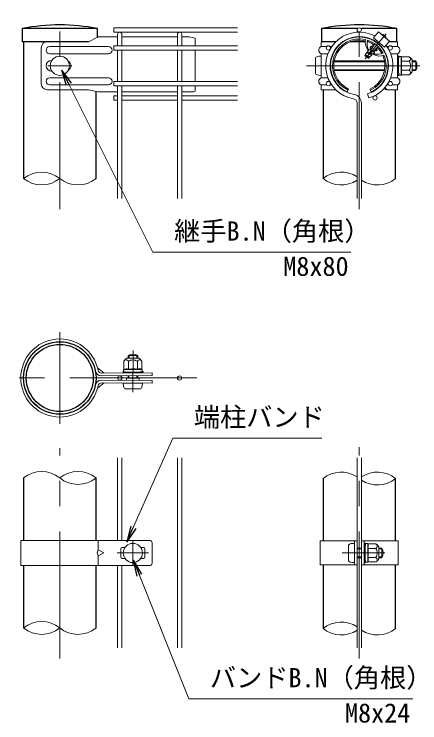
# Model space of a CAD drawing. Units: millimetres, scale not verified. Extents: x -4200 to 4200, y -2970 to 2970.
# Drawn here: x 975 to 1991, y -496 to 1276 of the extents above; entities that cross this region are included whole.
import ezdxf
from ezdxf.enums import TextEntityAlignment as Align

# ---------------------------------------------------------------- set-up
doc = ezdxf.new("R2010")
doc.units = ezdxf.units.MM
doc.header["$LTSCALE"] = 10
doc.linetypes.add('USER1', pattern=[50.8, 31.75, -6.35, 6.35, -6.35])
for name, color, linetype, lineweight in [('0-3_D-STR1', 1, 'Continuous', 25), ('0-4_D-BMK', 2, 'USER1', 13), ('0-5_D-STR-DIM', 7, 'Continuous', 13), ('0-8_D-STR2', 7, 'Continuous', 13), ('0-9_D-STR3', 3, 'Continuous', 13), ('0-A_D-STR-TXT', 7, 'Continuous', 13)]:
    doc.layers.add(name, color=color, linetype=linetype, lineweight=lineweight)
doc.layers.add('0-6_0', color=7, linetype='Continuous')
doc.styles.add('ＭＳ ゴシック', font='')
doc.styles.get('ＭＳ ゴシック').set_extended_font_data('MS Gothic')

# ---------------------------------------------------------------- blocks, each defined once
blk = doc.blocks.new('_Open')
at = {"layer": '0-6_0'}
blk.add_line((-10, 1.667), (0, 0), dxfattribs=at)
blk.add_lwpolyline([(-10, -1.667), (0, 0), (-10, 0)], dxfattribs=at)

msp = doc.modelspace()

# ---------------------------------------------------------------- linework, layer by layer
at = {"layer": '0-3_D-STR1'}
for p, q in [((1183.67, 1240.36), (994.97, 1240.36)), ((994.97, 1240.36), (994.97, 1207.36)), ((1183.67, 1218.37), (1183.67, 1240.36)), ((1835.3, 1240.36), (1744.97, 1240.36)), ((1744.97, 1240.36), (1744.97, 1207.36)), ((1933.67, 1240.36), (1843.35, 1240.36)), ((1933.67, 1207.36), (1933.67, 1240.36)), ((1161.27, 1207.36), (994.97, 1207.36)), ((998.57, 1207.36), (998.57, 865.36)), ((1780.53, 1207.36), (1744.97, 1207.36)), ((1799.52, 1207.36), (1797.39, 1207.36)), ((1854.19, 1207.36), (1816.48, 1207.36)), ((1862.16, 1207.36), (1859.3, 1207.36)), ((1933.67, 1207.36), (1913.16, 1207.36)), ((1180.07, 865.36), (1180.07, 1083.21)), ((1748.57, 1087.36), (1748.57, 865.36)), ((1930.07, 865.36), (1930.07, 1087.45)), ((998.57, 116.49), (998.57, -39.51)), ((1180.07, -39.51), (1180.07, 116.49)), ((1748.57, 114.99), (1748.57, -41.01)), ((1930.07, -41.01), (1930.07, 114.99)), ((998.57, -102.51), (998.57, -258.51)), ((1180.07, -258.51), (1180.07, -102.51)), ((1748.57, -101.01), (1748.57, -260.01)), ((1930.07, -260.01), (1930.07, -101.01))]:
    msp.add_line(p, q, dxfattribs=at)
for radius in [90.75, 83.85]:
    msp.add_circle((1089.32, 366.49), radius, dxfattribs=at)
for centre, radius, start, end in [((1089.32, 756.68), 492.8, 78.96219, 101.03781), ((1839.32, 762.07), 487.51, 78.84081, 101.15919)]:
    msp.add_arc(centre, radius, start, end, dxfattribs=at)
at = {"layer": '0-4_D-BMK'}
for p, q in [((1089.32, 788.68), (1089.32, 1276.36)), ((1839.32, 788.68), (1839.32, 1276.36)), ((1906.54, 1227.48), (1854.13, 1165.01)), ((1059.32, 1147.36), (1119.32, 1147.36)), ((1990.96, 1147.36), (1706.84, 1147.36)), ((1089.32, 480.79), (1089.32, 252.19)), ((1272.17, 330.73), (1272.68, 435.2)), ((1432.22, 366.49), (975.02, 366.49)), ((1089.32, -335.19), (1089.32, 191.31)), ((1839.32, -335.19), (1839.32, 193.17)), ((1272.32, -41.01), (1272.32, -101.01)), ((1233.32, -71.01), (1311.32, -71.01)), ((1796.06, -71.01), (1903.28, -71.01))]:
    msp.add_line(p, q, dxfattribs=at)
at = {"layer": '0-5_D-STR-DIM'}
for centre, start, end in [((1043.94, 809.38), 50.97549, 129.02451), ((1793.95, 809.38), 56.30864, 129.02451), ((1043.94, 921.35), 230.97549, 309.02451), ((1134.69, 921.35), 230.97549, 309.02451), ((1793.95, 921.35), 230.97549, 303.69136), ((1884.7, 921.35), 236.30864, 309.02451), ((1043.94, 60.51), 50.97549, 129.02451), ((1134.69, 60.51), 50.97549, 129.02451), ((1793.95, 59.01), 56.30864, 129.02451), ((1884.7, 59.01), 50.97549, 123.69136), ((1134.69, 172.47), 230.97549, 309.02451), ((1884.7, 170.97), 236.30864, 309.02451), ((1043.94, -314.49), 50.97549, 129.02451), ((1793.95, -315.99), 56.30864, 129.02451), ((1043.94, -202.53), 230.97549, 309.02451), ((1134.69, -202.53), 230.97549, 309.02451), ((1793.95, -204.03), 230.97549, 303.69136), ((1884.7, -204.03), 236.30864, 309.02451)]:
    msp.add_arc(centre, 72.06, start, end, dxfattribs=at)
at = {"layer": '0-8_D-STR2'}
for p, q in [((1533.92, 1242.16), (1224.32, 1242.16)), ((1224.32, 1242.16), (1224.32, 1231.36)), ((1533.92, 1231.36), (1224.32, 1231.36)), ((1233.92, 1197.46), (1233.92, 1225.96)), ((1244.72, 1197.46), (1244.72, 1225.96)), ((1383.92, 1197.46), (1383.92, 1225.96)), ((1394.72, 1197.46), (1394.72, 1225.96)), ((1533.92, 1197.46), (1224.32, 1197.46)), ((1224.32, 1197.46), (1224.32, 1186.66)), ((1533.92, 1186.66), (1224.32, 1186.66)), ((1233.92, 1108.06), (1233.92, 1186.66)), ((1244.72, 1108.06), (1244.72, 1186.66)), ((1383.92, 1108.06), (1383.92, 1186.66)), ((1394.72, 1108.06), (1394.72, 1186.66)), ((1533.92, 1108.06), (1224.32, 1108.06)), ((1224.32, 1108.06), (1224.32, 1097.26)), ((1533.92, 1097.26), (1224.32, 1097.26)), ((1233.92, 815.36), (1233.92, 1097.26)), ((1244.72, 815.36), (1244.72, 1097.26)), ((1383.92, 815.36), (1383.92, 1097.26)), ((1394.72, 815.36), (1394.72, 1097.26)), ((1233.92, 1072.49), (1224.32, 1072.49)), ((1224.32, 1072.49), (1224.32, 1061.69)), ((1383.92, 1072.49), (1244.72, 1072.49)), ((1533.92, 1072.49), (1394.72, 1072.49)), ((1860.24, 1077.22), (1863.32, 1066.87)), ((1233.92, 1061.69), (1224.32, 1061.69)), ((1383.92, 1061.69), (1244.72, 1061.69)), ((1533.92, 1061.69), (1394.72, 1061.69)), ((1833.92, 815.36), (1833.92, 1053.96)), ((1844.72, 815.36), (1844.72, 1053.96)), ((1233.92, -39.51), (1233.92, 166.49)), ((1244.72, -39.51), (1244.72, 166.49)), ((1383.92, -308.51), (1383.92, 166.49)), ((1394.72, -308.51), (1394.72, 166.49)), ((1833.92, -308.51), (1833.92, 166.49)), ((1844.72, -308.51), (1844.72, 166.49)), ((1233.92, -308.51), (1233.92, -102.51)), ((1244.72, -308.51), (1244.72, -102.51))]:
    msp.add_line(p, q, dxfattribs=at)
for centre in [(1839.32, 1236.76), (1761.9, 1192.06), (1916.74, 1192.06), (1761.9, 1102.66), (1916.74, 1102.66), (1878.68, 1067.09), (1239.32, 366.49), (1389.32, 366.49)]:
    msp.add_circle(centre, 5.4, dxfattribs=at)
for centre, radius, start, end in [((1239.32, 1225.96), 5.4, 0, 180), ((1389.32, 1225.96), 5.4, 0, 180), ((1839.32, 1147.36), 84, 62.37363, 260.16066), ((1839.32, 1147.36), 73.2, 286.60421, 260.16066), ((1839.32, 1147.36), 84, 286.60421, 37.62637), ((1823.12, 1053.96), 10.8, 0, 80.16066), ((1823.12, 1053.96), 21.6, 0, 80.16066)]:
    msp.add_arc(centre, radius, start, end, dxfattribs=at)
at = {"layer": '0-9_D-STR3'}
for p, q in [((1887.05, 1232.24), (1874.51, 1217.31)), ((1894.15, 1226.97), (1893.97, 1226.44)), ((1161.27, 1207.36), (1057.86, 1207.36)), ((1185.7, 1219.36), (1161.27, 1207.36)), ((1233.92, 1219.36), (1185.7, 1219.36)), ((1383.92, 1219.36), (1244.72, 1219.36)), ((1413.32, 1219.36), (1394.72, 1219.36)), ((1413.32, 1219.36), (1428.32, 1216.36)), ((1428.32, 1216.36), (1428.32, 1197.46)), ((1780.53, 1207.36), (1743.77, 1207.36)), ((1743.77, 1195.36), (1743.77, 1207.36)), ((1797.39, 1207.36), (1799.52, 1207.36)), ((1874.51, 1217.31), (1902.09, 1194.17)), ((1878.54, 1209.17), (1878.53, 1207.75)), ((1908.2, 1215.18), (1907.71, 1214.91)), ((1934.87, 1207.36), (1913.16, 1207.36)), ((1934.87, 1207.36), (1934.87, 1199.04)), ((1934.87, 1195.36), (1934.87, 1207.36)), ((1042.86, 1192.36), (1042.86, 1102.36)), ((1211.09, 1195.36), (1064.09, 1195.36)), ((1743.77, 1195.36), (1757.62, 1195.36)), ((1766.17, 1195.36), (1770.39, 1195.36)), ((1863.5, 1188.05), (1860.25, 1183.18)), ((1861.61, 1187.92), (1860.58, 1187.47)), ((1868.16, 1185.18), (1863.41, 1187.83)), ((1869.02, 1187.01), (1866.5, 1188.06)), ((1866.52, 1192.92), (1868.84, 1196.39)), ((1866.52, 1192.92), (1866.52, 1188.07)), ((1870.98, 1190.8), (1866.88, 1193.1)), ((1872.55, 1193.58), (1868.81, 1196)), ((1873.15, 1194.57), (1868.84, 1196.39)), ((1872.83, 1195.6), (1872.28, 1194.94)), ((1872.94, 1202.06), (1872.93, 1195.56)), ((1873.58, 1195.28), (1872.93, 1195.56)), ((1883.69, 1186.37), (1879.89, 1188.83)), ((1882.68, 1190.57), (1882.09, 1190.81)), ((1883.26, 1191.25), (1882.36, 1190.18)), ((1882.36, 1190.18), (1883.8, 1186.27)), ((1883.26, 1191.25), (1882.78, 1191.45)), ((1885.75, 1191.7), (1883.28, 1191.28)), ((1891.27, 1198.94), (1889.88, 1198.63)), ((1912.47, 1195.36), (1908.26, 1195.36)), ((1934.87, 1195.36), (1921.02, 1195.36)), ((1211.09, 1177.36), (1064.09, 1177.36)), ((1428.32, 1186.66), (1428.32, 1108.06)), ((1743.77, 1117.36), (1743.77, 1177.36)), ((1743.77, 1177.36), (1760.86, 1177.36)), ((1743.77, 1171.36), (1743.77, 1169.61)), ((1854.43, 1174.55), (1853.47, 1173.33)), ((1862.29, 1165.86), (1853.49, 1173.25)), ((1864.43, 1169.02), (1854.13, 1173.31)), ((1854.14, 1174.12), (1854.43, 1174.55)), ((1854.14, 1174.12), (1854.14, 1173.32)), ((1854.43, 1174.55), (1858.46, 1180.57)), ((1866, 1169.88), (1854.48, 1174.52)), ((1863.86, 1168.33), (1854.82, 1172.13)), ((1870.37, 1174.09), (1858.28, 1180.05)), ((1870.04, 1175.7), (1858.46, 1180.57)), ((1860.25, 1180.6), (1859.76, 1180.02)), ((1860.25, 1180.6), (1860.25, 1183.18)), ((1870.62, 1176.39), (1860.32, 1180.68)), ((1873.55, 1177.29), (1860.73, 1183.18)), ((1868.6, 1186.12), (1865.85, 1187.27)), ((1865.93, 1169.3), (1867.77, 1171.06)), ((1867.1, 1182.8), (1869.4, 1180.87)), ((1870.78, 1173.91), (1867.77, 1171.06)), ((1873.94, 1176.91), (1870.77, 1176.36)), ((1877.03, 1180.23), (1872.32, 1182.86)), ((1876.25, 1182.9), (1873.8, 1183.93)), ((1877.29, 1180.09), (1873.94, 1176.91)), ((1876.81, 1183.77), (1874.73, 1184.63)), ((1875.39, 1176.35), (1875.13, 1175.26)), ((1876.87, 1183.64), (1876.25, 1182.9)), ((1876.25, 1182.9), (1877.29, 1180.09)), ((1881.94, 1184.51), (1876.87, 1183.64)), ((1882.02, 1184.59), (1877.73, 1187)), ((1881.94, 1184.51), (1883.8, 1186.27)), ((1934.87, 1177.36), (1917.78, 1177.36)), ((1934.87, 1117.36), (1934.87, 1177.36)), ((1934.87, 1172.86), (1934.87, 1168.54)), ((1936.37, 1172.86), (1934.87, 1172.86)), ((1936.37, 1172.86), (1936.37, 1168.54)), ((1937.27, 1160.86), (1938.44, 1170.35)), ((1943.74, 1170.61), (1938.73, 1170.61)), ((1943.87, 1147.36), (1943.87, 1170.54)), ((1944.17, 1169.88), (1944.03, 1170.39)), ((1964.25, 1169.88), (1944.17, 1169.88)), ((1729.37, 1166.86), (1729.37, 1127.86)), ((1775.9, 1157.33), (1902.74, 1157.33)), ((1776.25, 1159.36), (1902.39, 1159.36)), ((1862.29, 1165.86), (1864.27, 1167.73)), ((1864.04, 1168.35), (1864.27, 1167.73)), ((1864.66, 1169.09), (1864.12, 1168.44)), ((1865.93, 1169.3), (1864.66, 1169.09)), ((1934.87, 1159.36), (1937.27, 1159.36)), ((1934.87, 1157.33), (1937.27, 1157.33)), ((1935.43, 1166.8), (1937.59, 1163.77)), ((1936.65, 1167.67), (1937.89, 1165.93)), ((1937.27, 1160.86), (1937.27, 1133.86)), ((1964.25, 1158.62), (1943.87, 1158.62)), ((1971.77, 1162.36), (1971.77, 1132.36)), ((1971.77, 1159.36), (1980.77, 1159.36)), ((1971.77, 1157.33), (1981.74, 1157.33)), ((1980.77, 1159.36), (1980.77, 1135.36)), ((1775.9, 1137.39), (1902.74, 1137.39)), ((1776.25, 1135.36), (1902.39, 1135.36)), ((1934.87, 1137.39), (1937.27, 1137.39)), ((1934.87, 1135.36), (1937.27, 1135.36)), ((1943.87, 1147.36), (1943.87, 1124.19)), ((1964.25, 1136.1), (1943.87, 1136.1)), ((1971.77, 1137.39), (1981.74, 1137.39)), ((1971.77, 1135.36), (1980.77, 1135.36)), ((1211.09, 1117.36), (1064.09, 1117.36)), ((1743.77, 1117.36), (1743.77, 1125.11)), ((1743.77, 1125.11), (1743.77, 1123.36)), ((1743.77, 1117.36), (1760.86, 1117.36)), ((1934.87, 1117.36), (1917.78, 1117.36)), ((1934.87, 1126.18), (1934.87, 1121.86)), ((1934.87, 1125.11), (1934.87, 1117.36)), ((1935.43, 1127.93), (1937.59, 1130.95)), ((1936.65, 1127.05), (1937.89, 1128.79)), ((1937.27, 1133.86), (1938.44, 1124.38)), ((1943.67, 1124.11), (1938.73, 1124.11)), ((1964.25, 1124.85), (1944.17, 1124.85)), ((1211.09, 1099.36), (1064.09, 1099.36)), ((1743.77, 1087.36), (1743.77, 1099.36)), ((1743.77, 1099.36), (1757.62, 1099.36)), ((1766.17, 1099.36), (1770.39, 1099.36)), ((1766.21, 1105.93), (1766.21, 1106)), ((1912.47, 1099.36), (1908.26, 1099.36)), ((1934.87, 1099.36), (1921.02, 1099.36)), ((1934.87, 1087.36), (1934.87, 1099.36)), ((1161.27, 1087.36), (1057.86, 1087.36)), ((1161.27, 1087.36), (1185.7, 1081.96)), ((1233.92, 1081.96), (1185.7, 1081.96)), ((1244.72, 1081.91), (1383.92, 1081.91)), ((1394.72, 1081.91), (1425.32, 1081.91)), ((1428.32, 1097.26), (1428.32, 1084.91)), ((1743.77, 1087.36), (1780.53, 1087.36)), ((1797.39, 1087.36), (1799.52, 1087.36)), ((1809.32, 1081.91), (1812.57, 1089)), ((1869.32, 1081.91), (1866.07, 1089)), ((1934.87, 1087.36), (1908, 1087.36)), ((1934.87, 1087.36), (1932.24, 1087.36)), ((1934.87, 1095.68), (1934.87, 1087.36)), ((1249.77, 408.24), (1249.87, 388.15)), ((1257.25, 415.79), (1287.25, 415.94)), ((1260.58, 415.81), (1260.62, 422.83)), ((1260.62, 422.83), (1284.62, 422.71)), ((1261.03, 408.29), (1261.13, 387.91)), ((1262.62, 415.82), (1262.65, 423.79)), ((1282.55, 415.91), (1282.59, 423.69)), ((1283.55, 408.4), (1283.64, 388.02)), ((1284.59, 415.92), (1284.62, 422.71)), ((1294.8, 408.46), (1294.9, 388.37)), ((1183.69, 391.59), (1200.35, 378.82)), ((1320.28, 379.47), (1193.23, 378.79)), ((1247.23, 382.18), (1251.55, 382.2)), ((1247.24, 380.68), (1247.23, 382.18)), ((1247.24, 380.68), (1251.56, 380.7)), ((1249.14, 387.72), (1249.16, 382.72)), ((1272.39, 387.96), (1249.21, 387.85)), ((1249.87, 388.15), (1249.36, 388.01)), ((1258.92, 381.3), (1249.43, 382.42)), ((1251.56, 380.7), (1256.87, 379.19)), ((1256.87, 379.19), (1287.95, 379.34)), ((1258.92, 381.3), (1285.92, 381.43)), ((1260.25, 381.31), (1284.55, 381.42)), ((1260.25, 380.71), (1260.25, 381.31)), ((1260.34, 365.83), (1260.37, 372.31)), ((1262.37, 365.82), (1262.41, 372.32)), ((1272.39, 387.96), (1295.56, 388.07)), ((1282.31, 365.72), (1282.34, 372.41)), ((1284.34, 365.71), (1284.38, 372.42)), ((1284.55, 380.82), (1284.55, 381.42)), ((1285.92, 381.43), (1295.4, 382.64)), ((1287.94, 380.84), (1293.91, 382.41)), ((1293.92, 380.91), (1287.95, 379.34)), ((1293.91, 382.41), (1298.23, 382.43)), ((1295.64, 387.88), (1295.66, 382.94)), ((1320.32, 360.41), (1193.27, 361.09)), ((1256.39, 365.85), (1256.36, 360.75)), ((1256.39, 365.85), (1288.3, 365.69)), ((1288.3, 365.69), (1288.27, 360.59)), ((1320.32, 360.41), (1320.32, 353.51)), ((1183.69, 341.39), (1200.35, 354.16)), ((1320.28, 353.51), (1193.23, 354.19)), ((1248.29, 353.88), (1296.28, 353.65)), ((1252.72, 339.46), (1291.72, 339.27)), ((991.67, -39.51), (1314.32, -39.51)), ((991.67, -39.51), (991.67, -102.51)), ((1185.78, -39.51), (1185.78, -63.51)), ((1320.32, -45.51), (1320.32, -96.51)), ((1741.67, -41.01), (1833.92, -41.01)), ((1741.67, -41.01), (1741.67, -101.01)), ((1812.62, -51.51), (1812.62, -90.51)), ((1827.02, -101.01), (1827.02, -41.01)), ((1827.02, -47.01), (1827.02, -95.01)), ((1833.92, -101.01), (1833.92, -41.01)), ((1844.72, -101.01), (1844.72, -41.01)), ((1844.72, -41.01), (1936.97, -41.01)), ((1851.62, -101.01), (1851.62, -41.01)), ((1851.62, -45.51), (1851.62, -49.83)), ((1853.12, -45.51), (1851.62, -45.51)), ((1852.18, -51.57), (1854.34, -54.6)), ((1853.12, -45.51), (1853.12, -49.83)), ((1853.4, -50.7), (1854.64, -52.44)), ((1854.02, -57.51), (1855.19, -48.02)), ((1860.49, -47.76), (1855.48, -47.76)), ((1860.62, -71.01), (1860.62, -47.83)), ((1860.92, -48.49), (1860.78, -47.98)), ((1881, -48.49), (1860.92, -48.49)), ((1936.97, -41.01), (1936.97, -101.01)), ((1242.32, -60.51), (1242.32, -81.51)), ((1245.32, -57.51), (1252.48, -57.51)), ((1292.16, -57.51), (1299.32, -57.51)), ((1302.32, -60.51), (1302.32, -81.51)), ((1833.92, -59.01), (1844.72, -59.01)), ((1833.92, -61.04), (1844.72, -61.04)), ((1851.62, -59.01), (1854.02, -59.01)), ((1851.62, -61.04), (1854.02, -61.04)), ((1854.02, -57.51), (1854.02, -84.51)), ((1881, -59.75), (1860.62, -59.75)), ((1888.52, -56.01), (1888.52, -86.01)), ((1888.52, -59.01), (1896.02, -59.01)), ((1888.52, -61.04), (1896.99, -61.04)), ((1896.02, -59.01), (1896.02, -83.01)), ((1185.78, -78.51), (1185.78, -102.51)), ((1245.32, -84.51), (1252.48, -84.51)), ((1292.16, -84.51), (1299.32, -84.51)), ((1833.92, -80.98), (1844.72, -80.98)), ((1833.92, -83.01), (1844.72, -83.01)), ((1851.62, -80.98), (1854.02, -80.98)), ((1851.62, -83.01), (1854.02, -83.01)), ((1852.18, -90.45), (1854.34, -87.42)), ((1854.02, -84.51), (1855.19, -94)), ((1860.62, -71.01), (1860.62, -94.19)), ((1881, -82.27), (1860.62, -82.27)), ((1888.52, -80.98), (1896.99, -80.98)), ((1888.52, -83.01), (1896.02, -83.01)), ((991.67, -102.51), (1314.32, -102.51)), ((1741.67, -101.01), (1833.92, -101.01)), ((1844.72, -101.01), (1936.97, -101.01)), ((1851.62, -92.19), (1851.62, -96.51)), ((1853.4, -91.32), (1854.64, -89.58)), ((1860.42, -94.26), (1855.48, -94.26)), ((1881, -93.53), (1860.92, -93.53))]:
    msp.add_line(p, q, dxfattribs=at)
for points in [[(1887.05, 1232.24), (1914.62, 1209.1), (1902.09, 1194.17)], [(1866.5, 1188.06), (1865.85, 1187.27), (1863.5, 1188.05)], [(1870.77, 1176.36), (1870.15, 1175.62), (1870.78, 1173.91)], [(1936.37, 1126.18), (1936.37, 1121.86), (1934.87, 1121.86)], [(1320.32, 379.47), (1320.32, 372.57), (1193.27, 371.89)], [(1251.55, 382.2), (1256.86, 380.69), (1287.94, 380.84)], [(1293.92, 380.91), (1298.24, 380.93), (1298.23, 382.43)], [(1853.12, -92.19), (1853.12, -96.51), (1851.62, -96.51)]]:
    msp.add_lwpolyline(points, dxfattribs=at)
msp.add_lwpolyline([(1199.53, -71.01), (1185.78, -63.51), (1182.86, -71.01), (1185.78, -78.51)], close=True, dxfattribs=at)
for centre in [(1089.32, 1147.36), (1272.32, -71.01)]:
    msp.add_circle(centre, 24, dxfattribs=at)
for centre, radius, start, end in [((1889.45, 1207.1), 20.41, 20.1954, 79.8046), ((1057.86, 1192.36), 15, 90, 180), ((1839.32, 1147.36), 72, 294.62432, 245.37568), ((1839.32, 1147.36), 67.2, 76.51477, 245.37568), ((1839.32, 1147.36), 64.2, 76.39388, 245.37568), ((1883.28, 1205.73), 29.13, 166.14552, 218.81508), ((1918.54, 1204.53), 59.31, 173.19065, 196.25963), ((1839.32, 1147.36), 64.2, 54.62674, 71.81465), ((1839.32, 1147.36), 67.2, 27.59553, 72.40447), ((1064.09, 1186.36), 9, 90, 270), ((1211.09, 1186.36), 9, 270, 90), ((1747.52, 1186.36), 9.75, 112.61986, 247.38014), ((1954.63, 1145.27), 95.24, 143.32909, 156.79151), ((1817.24, 1260.55), 95.24, 303.20849, 316.67091), ((1839.32, 1147.36), 64.2, 28.18535, 45.37326), ((1931.12, 1186.36), 9.75, 292.61986, 67.38014), ((1839.32, 1147.36), 64.2, 294.62432, 23.60612), ((1839.32, 1147.36), 67.2, 294.62432, 23.48523), ((1889.17, 1200.79), 29.13, 241.18492, 293.85448), ((1881.86, 1235.31), 59.31, 263.74037, 286.80935), ((1938.73, 1170.31), 0.3, 90, 173), ((1943.74, 1170.31), 0.3, 15, 90), ((1929.22, 1164.25), 15.97, 339.37322, 22.7756), ((1961.2, 1164.25), 6.4, 298.45309, 61.54691), ((1951.45, 1149.6), 24, 32.13463, 57.68315), ((1068.59, 1147.36), 13.5, 90, 270), ((1103.52, 1147.36), 13.5, 300.04449, 59.95551), ((1937.87, 1168.54), 3, 180, 215.53768), ((1937.87, 1168.54), 1.5, 180, 215.53768), ((1936.37, 1162.9), 1.5, 33.43373, 35.53768), ((1881.6, 1147.36), 63.57, 0, 10.20031), ((1946.98, 1147.36), 20.62, 0, 33.09348), ((1958.27, 1147.36), 25.5, 331.92751, 28.07249), ((1929.22, 1130.48), 15.97, 337.2244, 20.62678), ((1881.6, 1147.36), 63.57, 349.79969, 0), ((1946.98, 1147.36), 20.62, 326.90652, 0), ((1961.2, 1130.48), 6.4, 298.45309, 61.54691), ((1064.09, 1108.36), 9, 90, 270), ((1211.09, 1108.36), 9, 270, 90), ((1747.52, 1108.36), 9.75, 112.61986, 247.38014), ((1931.12, 1108.36), 9.75, 292.61986, 67.38014), ((1937.87, 1126.18), 1.5, 144.46232, 180), ((1936.37, 1131.82), 1.5, 324.46232, 326.56627), ((1938.73, 1124.41), 0.3, 187, 270), ((1943.67, 1124.41), 0.3, 270, 337.2244), ((1951.45, 1145.13), 24, 302.31685, 327.86537), ((1057.86, 1102.36), 15, 180, 270), ((1756.78, 1108.36), 9.13, 348.40415, 350.0359), ((1425.32, 1084.91), 3, 270, 0), ((1909.54, 1096.36), 9.13, 213.34935, 260.27718), ((1912.44, 1096.36), 9.13, 198.30949, 260.27718), ((1089.32, 366.49), 97.65, 11.37275, 348.62725), ((1089.32, 366.49), 90.75, 11.23979, 348.76021), ((1272.51, 400.27), 25.5, 61.65072, 117.79569), ((1270.12, 395.53), 24, 122.41049, 147.95901), ((1255.42, 405.22), 6.4, 28.72896, 151.82278), ((1272.37, 391.07), 20.62, 90.27587, 123.36935), ((1272.37, 391.07), 20.62, 57.18239, 90.27587), ((1289.19, 405.38), 6.4, 28.72896, 151.82278), ((1274.58, 395.55), 24, 32.59272, 58.14124), ((1193.83, 387.8), 15.92, 193.15621, 267.96083), ((1193.86, 387.82), 9.05, 193.24006, 265.99617), ((1249.44, 387.72), 0.3, 105.27587, 180.27587), ((1249.46, 382.72), 0.3, 180.27587, 263.27587), ((1255.57, 373.24), 15.97, 69.64909, 113.05147), ((1260.21, 379.59), 1.71, 88.71432, 139.76424), ((1272.69, 325.69), 63.57, 90.27587, 100.47617), ((1272.69, 325.69), 63.57, 80.07556, 90.27587), ((1289.34, 373.4), 15.97, 67.50027, 110.90265), ((1284.6, 379.71), 1.71, 40.78934, 91.83926), ((1295.36, 382.94), 0.3, 277.27587, 0.27587), ((1295.34, 387.87), 0.3, 0.27587, 67.50027), ((1193.83, 345.18), 15.92, 92.03917, 166.84379), ((1193.86, 345.16), 9.05, 94.00383, 166.75994), ((1314.32, -45.51), 6, 0, 90), ((1854.62, -49.83), 3, 180, 215.53768), ((1854.62, -49.83), 1.5, 180, 215.53768), ((1855.48, -48.06), 0.3, 90, 173), ((1860.49, -48.06), 0.3, 15, 90), ((1845.97, -54.13), 15.97, 339.37322, 22.7756), ((1877.95, -54.12), 6.4, 298.45309, 61.54691), ((1868.2, -68.78), 24, 32.13463, 57.68315), ((1245.32, -60.51), 3, 90, 180), ((1299.32, -60.51), 3, 0, 90), ((1853.12, -55.47), 1.5, 33.43373, 35.53768), ((1798.35, -71.01), 63.57, 0, 10.20031), ((1863.73, -71.01), 20.62, 0, 33.09348), ((1873.52, -71.01), 25.5, 331.92751, 28.07249), ((1245.32, -81.51), 3, 180, 270), ((1299.32, -81.51), 3, 270, 0), ((1853.12, -86.55), 1.5, 324.46232, 326.56627), ((1845.97, -87.89), 15.97, 337.2244, 20.62678), ((1798.35, -71.01), 63.57, 349.79969, 0), ((1863.73, -71.01), 20.62, 326.90652, 0), ((1877.95, -87.9), 6.4, 298.45309, 61.54691), ((1868.2, -73.24), 24, 302.31685, 327.86537), ((1314.32, -96.51), 6, 270, 0), ((1854.62, -92.19), 3, 144.46232, 180), ((1854.62, -92.19), 1.5, 144.46232, 180), ((1855.48, -93.96), 0.3, 187, 270), ((1860.42, -93.96), 0.3, 270, 337.2244)]:
    msp.add_arc(centre, radius, start, end, dxfattribs=at)
for centre, major_axis, start_param, end_param in [((1743.77, 1166.86), (14.4, 0), 1.5707963, 3.1415927), ((1743.77, 1127.86), (14.4, 0), 3.1415927, 4.712389), ((1252.79, 353.86), (0.07, 14.4), 1.5707963, 3.1415927), ((1291.78, 353.67), (0.07, 14.4), 3.1415927, 4.712389), ((1827.02, -51.51), (14.4, 0), 1.5707963, 3.1415927), ((1827.02, -90.51), (14.4, 0), 3.1415927, 4.712389)]:
    msp.add_ellipse(centre, major_axis=major_axis, ratio=0.3125, start_param=start_param, end_param=end_param, dxfattribs=at)
at = {"layer": '0-A_D-STR-TXT'}
for points in [[(1818.49, 681.03), (1322.39, 681.03), (1095.24, 1134.87)], [(1745.77, 216.3), (1372.77, 216.3), (1257.8, -41.74)], [(1973, -435.98), (1412.43, -435.98), (1274.76, -91.34)]]:
    msp.add_lwpolyline(points, dxfattribs=at)

# ---------------------------------------------------------------- block references
at = {"layer": '0-A_D-STR-TXT', "xscale": 4, "yscale": 4}
for p, rotation in [((1094.35, 1136.66), 116.5878), ((1256.99, -43.57), 245.98538), ((1274.02, -89.48), 111.7749)]:
    msp.add_blockref('_Open', p, dxfattribs=dict(at, rotation=rotation))

# ---------------------------------------------------------------- texts
at = {"layer": '0-A_D-STR-TXT', "style": 'ＭＳ ゴシック'}
for s, p in [('継手B.N（角根）', (1375.6, 695.52)), ('M8x80', (1649.02, 607.49)), ('端柱バンド', (1424.96, 230.41)), ('バンドB.N（角根）', (1465.13, -421.49)), ('M8x24', (1803.53, -509.52))]:
    msp.add_text(s, height=48.09, dxfattribs=at).set_placement(p, align=Align.BOTTOM_LEFT)

doc.saveas('drawing.dxf')
